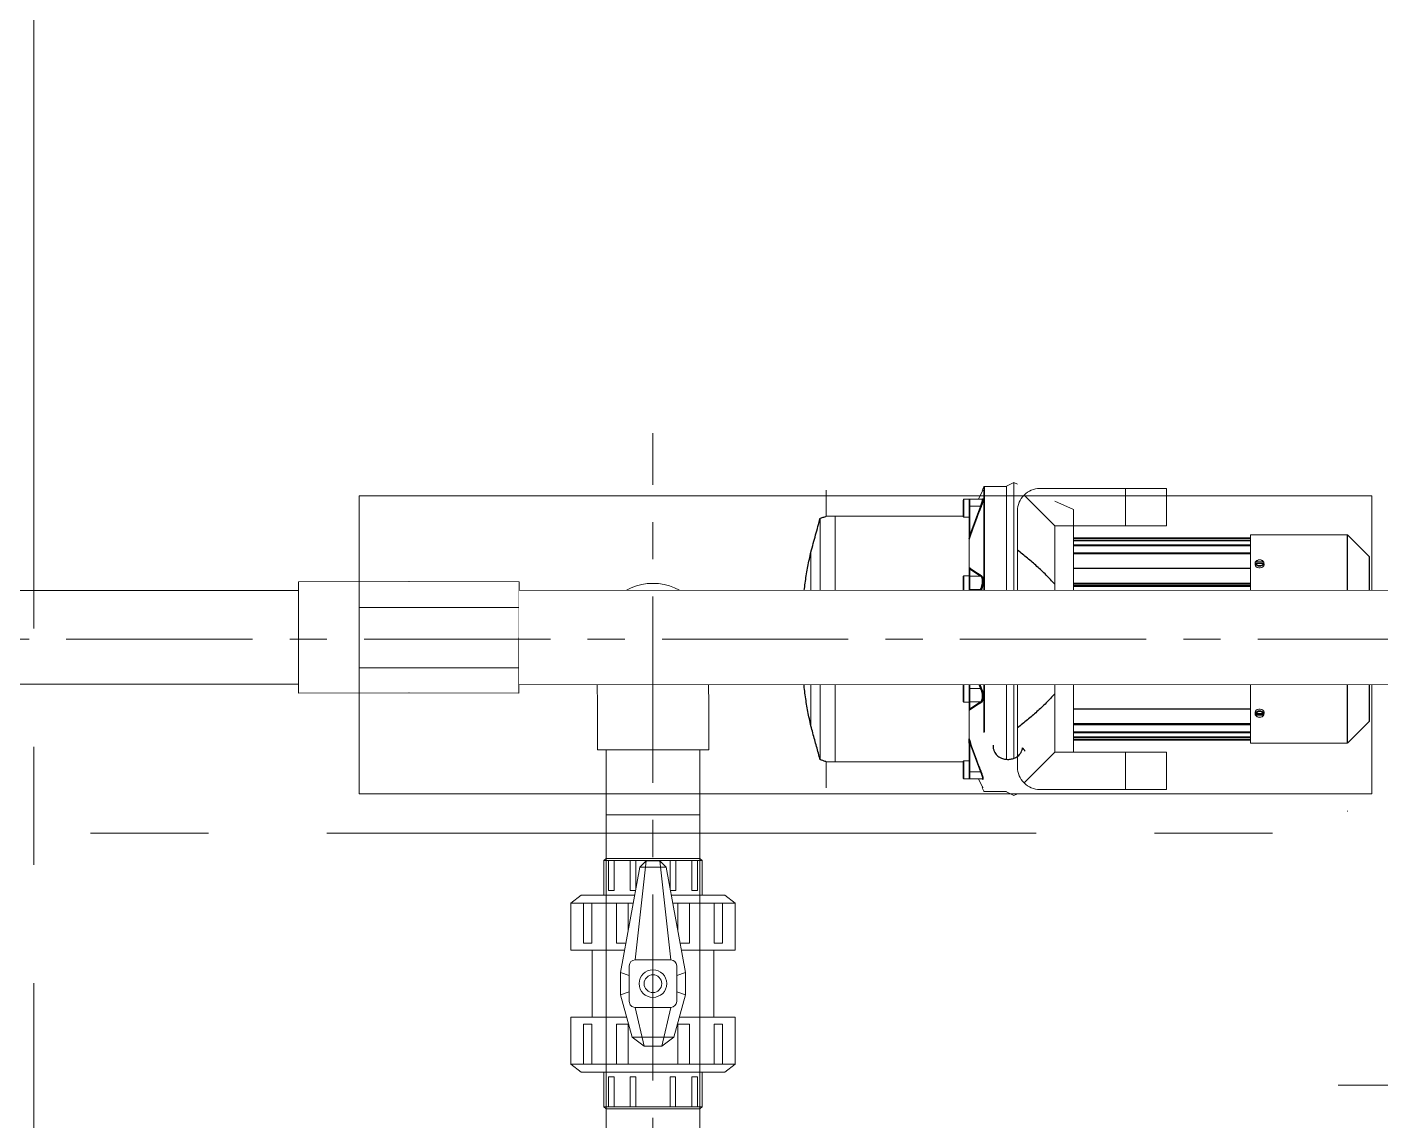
# Model space of a CAD drawing. Header units: millimetres. Extents: x 3795014 to 4300160, y 3869364 to 4016788.
# Drawn here: x 4223246 to 4224155, y 3924082 to 3924817 of the extents above; entities that cross this region are included whole.
import ezdxf

# ---------------------------------------------------------------- set-up
doc = ezdxf.new("R2010")
doc.units = ezdxf.units.MM
doc.set_wipeout_variables(frame=1)
doc.linetypes.add('CENTER', pattern=[2, 1.25, -0.25, 0.25, -0.25])
doc.linetypes.add('осевая2', pattern=[28.575, 19.05, -3.175, 3.175, -3.175])
doc.layers.add('Дополнительная', color=7, linetype='Continuous', lineweight=18)
doc.layers.add('оси', color=7, linetype='осевая2', lineweight=13)

msp = doc.modelspace()

# ---------------------------------------------------------------- linework, layer by layer
at = {"color": 0, "linetype": 'Continuous', "lineweight": -3}
for points, knots in [([(4223888.24, 3924505.98, 0), (4223888.24, 3924505.97, 0), (4223888.25, 3924505.97, 0), (4223888.22, 3924505.89, 0), (4223888.18, 3924505.79, 0), (4223888.11, 3924505.64, 0), (4223888.06, 3924505.54, 0), (4223888.03, 3924505.48, 0)], [0, 0, 0, 0, 0.185607, 0.371089, 0.560628, 0.766123, 1, 1, 1, 1]), ([(4223887.15, 3924495.25, 0), (4223887.03, 3924494.95, 0), (4223886.43, 3924493.44, 0), (4223883.94, 3924487.09, 0), (4223881.33, 3924480.09, 0), (4223879.35, 3924474.25, 0), (4223879.04, 3924473.34, 0)], [0, 0, 0, 0, 0.041712, 0.20856, 0.876044, 1, 1, 1, 1]), ([(4223886.7, 3924495.34, 0), (4223886.92, 3924495.86, 0), (4223887.36, 3924496.93, 0), (4223887.81, 3924498.34, 0), (4223888, 3924499.4, 0), (4223887.96, 3924499.93, 0), (4223887.75, 3924499.85, 0), (4223887.69, 3924499.83, 0)], [0, 0, 0, 0, 0.214874, 0.443103, 0.668733, 0.906613, 1, 1, 1, 1]), ([(4223887.66, 3924499.82, 0), (4223887.73, 3924499.9, 0), (4223888.04, 3924500.27, 0), (4223888.34, 3924500.25, 0), (4223888.46, 3924499.68, 0), (4223888.25, 3924498.5, 0), (4223887.81, 3924496.98, 0), (4223887.37, 3924495.82, 0), (4223887.15, 3924495.25, 0)], [0, 0, 0, 0, 0.059347, 0.266282, 0.45935, 0.642381, 0.82694, 1, 1, 1, 1]), ([(4223772.76, 3924464.48, 0), (4223773.8, 3924468.33, 0), (4223775.35, 3924474.12, 0), (4223777.45, 3924481.67, 0), (4223778.47, 3924485.34, 0), (4223778.99, 3924487.17, 0)], [0, 0, 0, 0, 0.497568, 0.748292, 1, 1, 1, 1]), ([(4223778.99, 3924487.17, 0), (4223779.06, 3924487.2, 0), (4223779.97, 3924487.49, 0), (4223781.49, 3924488, 0), (4223782.71, 3924488.44, 0), (4223783.2, 3924488.62, 0), (4223783.07, 3924488.57, 0), (4223783.06, 3924488.57, 0)], [0, 0, 0, 0, 0.027109, 0.348647, 0.680487, 0.985831, 1, 1, 1, 1]), ([(4223878.99, 3924475.91, 0), (4223878.99, 3924475.78, 0), (4223878.99, 3924475, 0), (4223878.99, 3924473.98, 0), (4223878.99, 3924473.32, 0), (4223878.99, 3924473.16, 0)], [0, 0, 0, 0, 0.129151, 0.778934, 1, 1, 1, 1]), ([(4223879.04, 3924473.34, 0), (4223879.07, 3924473.51, 0), (4223879.19, 3924474.23, 0), (4223879.35, 3924475.17, 0), (4223879.47, 3924475.91, 0), (4223879.49, 3924476.03, 0)], [0, 0, 0, 0, 0.208155, 0.867764, 1, 1, 1, 1]), ([(4223772.76, 3924347.67, 0), (4223772.05, 3924350.89, 0), (4223770.62, 3924357.34, 0), (4223768.99, 3924367.27, 0), (4223767.79, 3924377.33, 0), (4223767.06, 3924387.24, 0), (4223766.7, 3924396.9, 0), (4223766.61, 3924406.31, 0), (4223766.71, 3924415.73, 0), (4223767.08, 3924425.32, 0), (4223767.82, 3924435.05, 0), (4223769, 3924444.94, 0), (4223770.62, 3924454.79, 0), (4223772.04, 3924461.25, 0), (4223772.76, 3924464.48, 0)], [0, 0, 0, 0, 0.085044, 0.17011, 0.256508, 0.342919, 0.422399, 0.501886, 0.581656, 0.661418, 0.74551, 0.829591, 0.914806, 1, 1, 1, 1]), ([(4223936.46, 3924442.88, 0), (4223934.55, 3924444.95, 0), (4223930.74, 3924449.09, 0), (4223924.55, 3924454.89, 0), (4223918.13, 3924460.47, 0), (4223913.68, 3924464.01, 0), (4223911.46, 3924465.78, 0)], [0, 0, 0, 0, 0.248421, 0.497686, 0.748674, 1, 1, 1, 1]), ([(4223878.99, 3924453.89, 0), (4223878.99, 3924453.87, 0), (4223878.99, 3924453.58, 0), (4223878.99, 3924453.02, 0), (4223878.99, 3924452.73, 0), (4223878.99, 3924452.54, 0)], [0, 0, 0, 0, 0.02554, 0.351288, 1, 1, 1, 1]), ([(4223879.04, 3924454.02, 0), (4223879.14, 3924453.95, 0), (4223879.66, 3924453.57, 0), (4223881.9, 3924452, 0), (4223884.52, 3924450.29, 0), (4223886.8, 3924448.89, 0), (4223887.15, 3924448.67, 0)], [0, 0, 0, 0, 0.041712, 0.208561, 0.87606, 1, 1, 1, 1]), ([(4223879.04, 3924454.02, 0), (4223879.09, 3924453.87, 0), (4223879.23, 3924453.41, 0), (4223879.38, 3924453.18, 0), (4223879.49, 3924453.02, 0)], [0, 0, 0, 0, 0.337908, 1, 1, 1, 1]), ([(4223887.15, 3924448.67, 0), (4223887.41, 3924448.44, 0), (4223887.91, 3924447.98, 0), (4223888.35, 3924446.47, 0), (4223888.46, 3924444.59, 0), (4223888.25, 3924442.57, 0), (4223887.81, 3924440.63, 0), (4223887.37, 3924439.54, 0), (4223887.15, 3924439.01, 0)], [0, 0, 0, 0, 0.179989, 0.360384, 0.52869, 0.688247, 0.849136, 1, 1, 1, 1]), ([(4223886.7, 3924439.35, 0), (4223886.92, 3924439.83, 0), (4223887.36, 3924440.84, 0), (4223887.81, 3924442.63, 0), (4223888.01, 3924444.5, 0), (4223887.9, 3924446.25, 0), (4223887.46, 3924447.64, 0), (4223886.96, 3924448.07, 0), (4223886.7, 3924448.28, 0)], [0, 0, 0, 0, 0.151476, 0.312367, 0.471426, 0.63912, 0.819349, 1, 1, 1, 1]), ([(4223887.15, 3924439.01, 0), (4223887.03, 3924438.75, 0), (4223886.43, 3924437.42, 0), (4223883.94, 3924431.83, 0), (4223881.33, 3924425.67, 0), (4223879.35, 3924420.54, 0), (4223879.04, 3924419.74, 0)], [0, 0, 0, 0, 0.0417118, 0.2085599, 0.8760444, 1, 1, 1, 1]), ([(4223878.99, 3924422.6, 0), (4223878.99, 3924422.49, 0), (4223878.99, 3924421.79, 0), (4223878.99, 3924420.83, 0), (4223878.99, 3924419.93, 0), (4223878.99, 3924419.7, 0)], [0, 0, 0, 0, 0.1291506, 0.7789339, 1, 1, 1, 1]), ([(4223879.49, 3924422.34, 0), (4223879.47, 3924422.23, 0), (4223879.35, 3924421.58, 0), (4223879.19, 3924420.74, 0), (4223879.07, 3924419.93, 0), (4223879.04, 3924419.74, 0)], [0, 0, 0, 0, 0.132236, 0.791845, 1, 1, 1, 1]), ([(4223878.99, 3924392.45, 0), (4223878.99, 3924392.42, 0), (4223878.99, 3924392.06, 0), (4223878.99, 3924391.02, 0), (4223878.99, 3924390.14, 0), (4223878.99, 3924389.55, 0)], [0, 0, 0, 0, 0.02554, 0.351288, 1, 1, 1, 1]), ([(4223879.04, 3924392.41, 0), (4223879.14, 3924392.14, 0), (4223879.66, 3924390.79, 0), (4223881.9, 3924385.12, 0), (4223884.52, 3924378.97, 0), (4223886.8, 3924373.93, 0), (4223887.15, 3924373.14, 0)], [0, 0, 0, 0, 0.041712, 0.208561, 0.87606, 1, 1, 1, 1]), ([(4223879.49, 3924389.81, 0), (4223879.38, 3924390.35, 0), (4223879.23, 3924391.18, 0), (4223879.09, 3924392.1, 0), (4223879.04, 3924392.41, 0)], [0, 0, 0, 0, 0.662092, 1, 1, 1, 1]), ([(4223886.7, 3924363.87, 0), (4223886.92, 3924364.04, 0), (4223887.36, 3924364.39, 0), (4223887.81, 3924365.51, 0), (4223888.01, 3924367.07, 0), (4223887.9, 3924368.98, 0), (4223887.46, 3924371.04, 0), (4223886.96, 3924372.21, 0), (4223886.7, 3924372.8, 0)], [0, 0, 0, 0, 0.151476, 0.312367, 0.471426, 0.63912, 0.819349, 1, 1, 1, 1]), ([(4223887.15, 3924373.14, 0), (4223887.41, 3924372.5, 0), (4223887.91, 3924371.22, 0), (4223888.35, 3924369, 0), (4223888.46, 3924366.94, 0), (4223888.25, 3924365.26, 0), (4223887.81, 3924364.04, 0), (4223887.37, 3924363.66, 0), (4223887.15, 3924363.48, 0)], [0, 0, 0, 0, 0.179989, 0.360384, 0.52869, 0.688247, 0.849136, 1, 1, 1, 1]), ([(4223936.46, 3924369.27, 0), (4223934.55, 3924367.2, 0), (4223930.74, 3924363.06, 0), (4223924.55, 3924357.26, 0), (4223918.13, 3924351.68, 0), (4223913.68, 3924348.14, 0), (4223911.46, 3924346.37, 0)], [0, 0, 0, 0, 0.248421, 0.497686, 0.748674, 1, 1, 1, 1]), ([(4223878.99, 3924359.61, 0), (4223878.99, 3924359.58, 0), (4223878.99, 3924359.37, 0), (4223878.99, 3924359.04, 0), (4223878.99, 3924358.42, 0), (4223878.99, 3924358.26, 0)], [0, 0, 0, 0, 0.129151, 0.778934, 1, 1, 1, 1]), ([(4223887.15, 3924363.48, 0), (4223887.03, 3924363.4, 0), (4223886.43, 3924363.03, 0), (4223883.94, 3924361.48, 0), (4223881.33, 3924359.77, 0), (4223879.35, 3924358.35, 0), (4223879.04, 3924358.13, 0)], [0, 0, 0, 0, 0.0417118, 0.2085599, 0.8760444, 1, 1, 1, 1]), ([(4223879.49, 3924359.13, 0), (4223879.47, 3924359.1, 0), (4223879.35, 3924358.91, 0), (4223879.19, 3924358.65, 0), (4223879.07, 3924358.23, 0), (4223879.04, 3924358.13, 0)], [0, 0, 0, 0, 0.132236, 0.791845, 1, 1, 1, 1]), ([(4223778.99, 3924324.97, 0), (4223778.17, 3924327.89, 0), (4223776.53, 3924333.76, 0), (4223774.43, 3924341.43, 0), (4223773.18, 3924346.11, 0), (4223772.76, 3924347.67, 0)], [0, 0, 0, 0, 0.397502, 0.7987903, 1, 1, 1, 1]), ([(4223878.99, 3924338.99, 0), (4223878.99, 3924338.97, 0), (4223878.99, 3924338.75, 0), (4223878.99, 3924337.84, 0), (4223878.99, 3924336.88, 0), (4223878.99, 3924336.24, 0)], [0, 0, 0, 0, 0.02554, 0.351288, 1, 1, 1, 1]), ([(4223878.99, 3924336.24, 0), (4223878.99, 3924336.37, 0), (4223878.99, 3924337.14, 0), (4223878.99, 3924338.17, 0), (4223878.99, 3924338.82, 0), (4223878.99, 3924338.99, 0)], [0, 0, 0, 0, 0.129151, 0.778934, 1, 1, 1, 1]), ([(4223879.49, 3924336.12, 0), (4223879.38, 3924336.74, 0), (4223879.23, 3924337.67, 0), (4223879.09, 3924338.52, 0), (4223879.04, 3924338.81, 0)], [0, 0, 0, 0, 0.662092, 1, 1, 1, 1]), ([(4223879.04, 3924338.81, 0), (4223879.14, 3924338.5, 0), (4223879.44, 3924337.6, 0), (4223879.76, 3924336.71, 0), (4223879.96, 3924336.12, 0)], [0, 0, 0, 0, 0.343216, 1, 1, 1, 1]), ([(4223887.15, 3924316.89, 0), (4223887.03, 3924317.2, 0), (4223886.43, 3924318.71, 0), (4223883.94, 3924325.06, 0), (4223881.33, 3924332.06, 0), (4223879.35, 3924337.89, 0), (4223879.04, 3924338.81, 0)], [0, 0, 0, 0, 0.041712, 0.20856, 0.876044, 1, 1, 1, 1]), ([(4223879.04, 3924338.81, 0), (4223879.07, 3924338.64, 0), (4223879.19, 3924337.92, 0), (4223879.35, 3924336.98, 0), (4223879.47, 3924336.24, 0), (4223879.49, 3924336.12, 0)], [0, 0, 0, 0, 0.208155, 0.867764, 1, 1, 1, 1]), ([(4223895.01, 3924334.72, 0), (4223895.04, 3924334.02, 0), (4223895.12, 3924332.62, 0), (4223895.7, 3924330.79, 0), (4223896.58, 3924329.22, 0), (4223897.89, 3924327.68, 0), (4223899.88, 3924326.29, 0), (4223902.64, 3924325.37, 0), (4223905.48, 3924325.15, 0), (4223908.17, 3924325.58, 0), (4223910.21, 3924326.41, 0), (4223911.7, 3924327.4, 0), (4223912.9, 3924328.52, 0), (4223913.88, 3924329.92, 0), (4223914.55, 3924331.45, 0), (4223914.77, 3924332.49, 0), (4223914.86, 3924332.95, 0)], [0, 0, 0, 0, 0.081577, 0.163072, 0.226074, 0.288998, 0.386769, 0.468078, 0.549704, 0.624028, 0.699691, 0.752131, 0.804636, 0.874494, 0.944449, 1, 1, 1, 1]), ([(4223783.06, 3924323.58, 0), (4223783, 3924323.61, 0), (4223782.87, 3924323.65, 0), (4223781.69, 3924324.07, 0), (4223780.29, 3924324.56, 0), (4223779.25, 3924324.89, 0), (4223778.99, 3924324.97, 0)], [0, 0, 0, 0, 0.300687, 0.595642, 0.898715, 1, 1, 1, 1]), ([(4223886.7, 3924316.81, 0), (4223886.92, 3924316.29, 0), (4223887.36, 3924315.22, 0), (4223887.81, 3924313.8, 0), (4223888, 3924312.75, 0), (4223887.96, 3924312.22, 0), (4223887.75, 3924312.3, 0), (4223887.69, 3924312.32, 0)], [0, 0, 0, 0, 0.214874, 0.443103, 0.668733, 0.906613, 1, 1, 1, 1]), ([(4223887.66, 3924312.33, 0), (4223887.73, 3924312.25, 0), (4223888.04, 3924311.88, 0), (4223888.34, 3924311.9, 0), (4223888.46, 3924312.47, 0), (4223888.25, 3924313.65, 0), (4223887.81, 3924315.17, 0), (4223887.37, 3924316.33, 0), (4223887.15, 3924316.89, 0)], [0, 0, 0, 0, 0.059347, 0.266282, 0.45935, 0.642381, 0.82694, 1, 1, 1, 1]), ([(4223888.24, 3924306.17, 0), (4223888.24, 3924306.17, 0), (4223888.25, 3924306.18, 0), (4223888.22, 3924306.26, 0), (4223888.18, 3924306.36, 0), (4223888.11, 3924306.5, 0), (4223888.06, 3924306.61, 0), (4223888.03, 3924306.67, 0)], [0, 0, 0, 0, 0.185607, 0.371089, 0.560628, 0.766123, 1, 1, 1, 1])]:
    msp.add_open_spline(points, degree=3, knots=knots, dxfattribs=at)
at = {"layer": 'Дополнительная', "linetype": 'Continuous'}
for p, q in [((4223783.08, 3924506.07, 0), (4223783.08, 3924488.57, 0)), ((4223888.03, 3924505.48, 0), (4223885.29, 3924499.91, 0)), ((4223888.85, 3924508.3, 0), (4223887.7, 3924506, 0)), ((4223888.85, 3924406.07, 0), (4223888.85, 3924508.3, 0)), ((4223903.96, 3924508.57, 0), (4223889.29, 3924508.57, 0)), ((4223889.29, 3924508.57, 0), (4223889.29, 3924406.07, 0)), ((4223908.96, 3924511.07, 0), (4223903.96, 3924508.66, 0)), ((4223903.96, 3924508.66, 0), (4223903.96, 3924325.19, 0)), ((4223911.46, 3924509.95, 0), (4223908.96, 3924511.07, 0)), ((4223908.96, 3924511.07, 0), (4223908.96, 3924325.9, 0)), ((4223926.46, 3924507.11, 0), (4223983.96, 3924507.11, 0)), ((4223983.96, 3924507.11, 0), (4223983.96, 3924482.11, 0)), ((4223983.96, 3924507.11, 0), (4224011.46, 3924507.11, 0)), ((4224011.46, 3924507.11, 0), (4224011.46, 3924482.11, 0)), ((4223874.99, 3924493.94, 0), (4223874.99, 3924499.41, 0)), ((4223878.99, 3924499.91, 0), (4223875.49, 3924499.91, 0)), ((4223875.49, 3924499.91, 0), (4223875.49, 3924493.94, 0)), ((4223878.99, 3924499.91, 0), (4223878.99, 3924492.89, 0)), ((4223887.69, 3924499.91, 0), (4223879.49, 3924499.91, 0)), ((4223879.49, 3924499.91, 0), (4223879.49, 3924495.34, 0)), ((4223879.49, 3924476.03, 0), (4223886.7, 3924495.34, 0)), ((4223879.49, 3924495.34, 0), (4223879.49, 3924476.03, 0)), ((4223879.49, 3924495.34, 0), (4223886.7, 3924495.34, 0)), ((4223887.78, 3924499.91, 0), (4223887.76, 3924499.91, 0)), ((4223936.46, 3924482.11, 0), (4223915.85, 3924502.71, 0)), ((4223948.96, 3924493.07, 0), (4223936.46, 3924498.7, 0)), ((4223778.99, 3924324.97, 0), (4223778.99, 3924487.17, 0)), ((4223788.99, 3924488.57, 0), (4223783.06, 3924488.57, 0)), ((4223788.99, 3924406.07, 0), (4223788.99, 3924488.46, 0)), ((4223788.99, 3924488.46, 0), (4223788.99, 3924323.57, 0)), ((4223788.99, 3924488.46, 0), (4223816.07, 3924488.46, 0)), ((4223816.07, 3924488.46, 0), (4223861.6, 3924488.46, 0)), ((4223861.6, 3924488.46, 0), (4223874.99, 3924488.46, 0)), ((4223874.99, 3924488.41, 0), (4223874.99, 3924493.94, 0)), ((4223875.49, 3924493.94, 0), (4223875.49, 3924487.91, 0)), ((4223875.49, 3924487.91, 0), (4223878.99, 3924487.91, 0)), ((4223878.99, 3924475.91, 0), (4223878.99, 3924492.89, 0)), ((4223911.46, 3924492.11, 0), (4223911.46, 3924419.32, 0)), ((4223948.96, 3924493.07, 0), (4223948.96, 3924330.04, 0)), ((4223878.99, 3924475.91, 0), (4223878.99, 3924454.33, 0)), ((4223936.46, 3924482.11, 0), (4223936.46, 3924396.41, 0)), ((4223936.46, 3924482.11, 0), (4223983.96, 3924482.11, 0)), ((4223983.96, 3924482.11, 0), (4224011.46, 3924482.11, 0)), ((4224132.75, 3924476.07, 0), (4224067.96, 3924476.07, 0)), ((4224067.96, 3924476.07, 0), (4224067.96, 3924336.07, 0)), ((4224132.75, 3924356.86, 0), (4224132.75, 3924476.07, 0)), ((4224147.6, 3924461.43, 0), (4224133.1, 3924475.93, 0)), ((4224133.1, 3924475.93, 0), (4224133.1, 3924336.22, 0)), ((4223879.04, 3924473.34, 0), (4223879.04, 3924454.02, 0)), ((4224067.96, 3924473.96, 0), (4223948.96, 3924473.96, 0)), ((4224067.96, 3924473.96, 0), (4223948.96, 3924473.96, 0)), ((4224067.96, 3924473.9, 0), (4223948.96, 3924473.9, 0)), ((4224067.96, 3924473.6, 0), (4223948.96, 3924473.6, 0)), ((4224067.96, 3924472.52, 0), (4223948.96, 3924472.52, 0)), ((4224067.96, 3924472.51, 0), (4223948.96, 3924472.51, 0)), ((4224067.96, 3924472.31, 0), (4223948.96, 3924472.31, 0)), ((4224067.96, 3924472.02, 0), (4223948.96, 3924472.02, 0)), ((4224067.96, 3924469.31, 0), (4223948.96, 3924469.31, 0)), ((4224067.96, 3924469.29, 0), (4223948.96, 3924469.29, 0)), ((4224067.96, 3924468.92, 0), (4223948.96, 3924468.92, 0)), ((4224067.96, 3924468.65, 0), (4223948.96, 3924468.65, 0)), ((4223772.76, 3924347.67, 0), (4223772.76, 3924464.48, 0)), ((4224067.96, 3924464.04, 0), (4223948.96, 3924464.04, 0)), ((4224067.96, 3924463.99, 0), (4223948.96, 3924463.99, 0)), ((4224067.96, 3924463.42, 0), (4223948.96, 3924463.42, 0)), ((4224067.96, 3924463.17, 0), (4223948.96, 3924463.17, 0)), ((4224071.36, 3924457.8, 0), (4224071.05, 3924457.59, 0)), ((4224076.55, 3924457.8, 0), (4224071.36, 3924457.8, 0)), ((4224073.55, 3924459.15, 0), (4224073.51, 3924459.15, 0)), ((4224074.41, 3924459.15, 0), (4224074.36, 3924459.15, 0)), ((4224076.86, 3924457.59, 0), (4224076.55, 3924457.8, 0)), ((4224147.6, 3924350.72, 0), (4224147.6, 3924461.43, 0)), ((4224147.75, 3924351.07, 0), (4224147.75, 3924461.07, 0)), ((4223878.99, 3924453.55, 0), (4223878.99, 3924452.54, 0)), ((4223878.99, 3924448.46, 0), (4223878.99, 3924452.54, 0)), ((4223886.7, 3924448.28, 0), (4223879.49, 3924453.02, 0)), ((4223879.49, 3924453.02, 0), (4223879.49, 3924448.28, 0)), ((4224067.96, 3924453.66, 0), (4223948.96, 3924453.66, 0)), ((4224067.96, 3924453.43, 0), (4223948.96, 3924453.43, 0)), ((4224070.96, 3924456.56, 0), (4224070.96, 3924455.85, 0)), ((4224071.05, 3924457.59, 0), (4224071.05, 3924457.09, 0)), ((4224071.05, 3924457.09, 0), (4224076.86, 3924457.09, 0)), ((4224071.05, 3924456.53, 0), (4224071.36, 3924456.75, 0)), ((4224071.05, 3924456.04, 0), (4224071.05, 3924456.53, 0)), ((4224071.36, 3924456.75, 0), (4224076.55, 3924456.75, 0)), ((4224076.55, 3924456.75, 0), (4224076.86, 3924456.53, 0)), ((4224076.86, 3924457.09, 0), (4224076.86, 3924457.59, 0)), ((4224076.86, 3924456.53, 0), (4224076.86, 3924456.04, 0)), ((4224076.96, 3924455.85, 0), (4224076.96, 3924456.56, 0)), ((4223874.99, 3924438.59, 0), (4223874.99, 3924447.96, 0)), ((4223878.99, 3924448.46, 0), (4223875.49, 3924448.46, 0)), ((4223875.49, 3924448.46, 0), (4223875.49, 3924438.24, 0)), ((4223878.99, 3924448.46, 0), (4223878.99, 3924437.56, 0)), ((4223879.49, 3924448.28, 0), (4223879.49, 3924439.35, 0)), ((4223879.49, 3924448.28, 0), (4223886.7, 3924448.28, 0)), ((4224067.96, 3924443.46, 0), (4223948.96, 3924443.46, 0)), ((4224067.96, 3924443.4, 0), (4223948.96, 3924443.4, 0)), ((4224067.96, 3924443.26, 0), (4223948.96, 3924443.26, 0)), ((4224067.96, 3924442.36, 0), (4223948.96, 3924442.36, 0)), ((4224067.96, 3924441.9, 0), (4223948.96, 3924441.9, 0)), ((4224067.96, 3924441.85, 0), (4223948.96, 3924441.85, 0)), ((4224067.96, 3924441.38, 0), (4223948.96, 3924441.38, 0)), ((4223874.99, 3924436.96, 0), (4223874.99, 3924438.59, 0)), ((4223875.49, 3924438.24, 0), (4223875.49, 3924436.46, 0)), ((4223875.49, 3924436.46, 0), (4223878.99, 3924436.46, 0)), ((4223878.99, 3924422.6, 0), (4223878.99, 3924437.56, 0)), ((4223879.49, 3924439.35, 0), (4223886.7, 3924439.35, 0)), ((4223879.49, 3924422.34, 0), (4223886.7, 3924439.35, 0)), ((4223879.49, 3924439.35, 0), (4223879.49, 3924422.34, 0)), ((4224067.96, 3924433.05, 0), (4223948.96, 3924433.05, 0)), ((4224067.96, 3924432.93, 0), (4223948.96, 3924432.93, 0)), ((4224067.96, 3924432.75, 0), (4223948.96, 3924432.75, 0)), ((4224067.96, 3924431.84, 0), (4223948.96, 3924431.84, 0)), ((4224067.96, 3924431.43, 0), (4223948.96, 3924431.43, 0)), ((4224067.96, 3924431.39, 0), (4223948.96, 3924431.39, 0)), ((4224067.96, 3924430.96, 0), (4223948.96, 3924430.96, 0)), ((4223878.99, 3924422.6, 0), (4223878.99, 3924389.55, 0)), ((4224067.96, 3924422.62, 0), (4223948.96, 3924422.62, 0)), ((4224067.96, 3924422.45, 0), (4223948.96, 3924422.45, 0)), ((4224067.96, 3924422.22, 0), (4223948.96, 3924422.22, 0)), ((4224067.96, 3924421.32, 0), (4223948.96, 3924421.32, 0)), ((4223879.04, 3924419.74, 0), (4223879.04, 3924392.41, 0)), ((4223936.46, 3924330.04, 0), (4223936.46, 3924415.74, 0)), ((4224067.96, 3924420.95, 0), (4223948.96, 3924420.95, 0)), ((4224067.96, 3924420.91, 0), (4223948.96, 3924420.91, 0)), ((4224067.96, 3924420.53, 0), (4223948.96, 3924420.53, 0)), ((4223788.99, 3924323.57, 0), (4223788.99, 3924406.07, 0)), ((4223888.85, 3924343.26, 0), (4223888.85, 3924406.07, 0)), ((4223889.29, 3924406.07, 0), (4223889.29, 3924343.62, 0)), ((4224067.96, 3924412.18, 0), (4223948.96, 3924412.18, 0)), ((4224067.96, 3924411.96, 0), (4223948.96, 3924411.96, 0)), ((4224067.96, 3924411.68, 0), (4223948.96, 3924411.68, 0)), ((4224067.96, 3924410.78, 0), (4223948.96, 3924410.78, 0)), ((4224067.96, 3924410.46, 0), (4223948.96, 3924410.46, 0)), ((4224067.96, 3924410.42, 0), (4223948.96, 3924410.42, 0)), ((4224067.96, 3924410.1, 0), (4223948.96, 3924410.1, 0)), ((4224067.96, 3924402.73, 0), (4223948.96, 3924402.73, 0)), ((4224067.96, 3924402.46, 0), (4223948.96, 3924402.46, 0)), ((4224067.96, 3924402.14, 0), (4223948.96, 3924402.14, 0)), ((4224067.96, 3924401.24, 0), (4223948.96, 3924401.24, 0)), ((4224067.96, 3924400.96, 0), (4223948.96, 3924400.96, 0)), ((4224067.96, 3924400.92, 0), (4223948.96, 3924400.92, 0)), ((4224067.96, 3924400.64, 0), (4223948.96, 3924400.64, 0)), ((4223878.99, 3924374.59, 0), (4223878.99, 3924389.55, 0)), ((4223886.7, 3924372.8, 0), (4223879.49, 3924389.81, 0)), ((4223879.49, 3924389.81, 0), (4223879.49, 3924372.8, 0)), ((4223911.46, 3924320.04, 0), (4223911.46, 3924392.83, 0)), ((4224067.96, 3924392.28, 0), (4223948.96, 3924392.28, 0)), ((4224067.96, 3924391.95, 0), (4223948.96, 3924391.95, 0)), ((4224067.96, 3924391.59, 0), (4223948.96, 3924391.59, 0)), ((4224067.96, 3924390.68, 0), (4223948.96, 3924390.68, 0)), ((4224067.96, 3924390.45, 0), (4223948.96, 3924390.45, 0)), ((4224067.96, 3924390.4, 0), (4223948.96, 3924390.4, 0)), ((4224067.96, 3924390.18, 0), (4223948.96, 3924390.18, 0)), ((4224067.96, 3924381.81, 0), (4223948.96, 3924381.81, 0)), ((4224067.96, 3924381.43, 0), (4223948.96, 3924381.43, 0)), ((4224067.96, 3924381.02, 0), (4223948.96, 3924381.02, 0)), ((4224067.96, 3924380.11, 0), (4223948.96, 3924380.11, 0)), ((4224067.96, 3924379.93, 0), (4223948.96, 3924379.93, 0)), ((4224067.96, 3924379.88, 0), (4223948.96, 3924379.88, 0)), ((4224067.96, 3924379.71, 0), (4223948.96, 3924379.71, 0)), ((4223874.99, 3924364.19, 0), (4223874.99, 3924375.19, 0)), ((4223878.99, 3924375.69, 0), (4223875.49, 3924375.69, 0)), ((4223875.49, 3924375.69, 0), (4223875.49, 3924363.69, 0)), ((4223878.99, 3924374.59, 0), (4223878.99, 3924363.69, 0)), ((4223879.49, 3924372.8, 0), (4223879.49, 3924363.87, 0)), ((4223879.49, 3924372.8, 0), (4223886.7, 3924372.8, 0)), ((4223875.49, 3924363.69, 0), (4223878.99, 3924363.69, 0)), ((4223878.99, 3924359.61, 0), (4223878.99, 3924363.69, 0)), ((4223878.99, 3924359.61, 0), (4223878.99, 3924336.24, 0)), ((4223879.04, 3924358.13, 0), (4223879.04, 3924338.81, 0)), ((4223879.49, 3924363.87, 0), (4223886.7, 3924363.87, 0)), ((4223879.49, 3924359.13, 0), (4223886.7, 3924363.87, 0)), ((4223879.49, 3924363.87, 0), (4223879.49, 3924359.13, 0)), ((4224067.96, 3924359.14, 0), (4223948.96, 3924359.14, 0)), ((4224067.96, 3924358.91, 0), (4223948.96, 3924358.91, 0)), ((4224067.96, 3924349.4, 0), (4223948.96, 3924349.4, 0)), ((4224067.96, 3924349.14, 0), (4223948.96, 3924349.14, 0)), ((4224070.96, 3924356.86, 0), (4224070.96, 3924356.16, 0)), ((4224071.05, 3924356.2, 0), (4224071.05, 3924356.69, 0)), ((4224071.36, 3924355.99, 0), (4224071.05, 3924356.2, 0)), ((4224071.05, 3924355.62, 0), (4224071.05, 3924355.13, 0)), ((4224071.05, 3924355.62, 0), (4224076.86, 3924355.62, 0)), ((4224071.05, 3924355.13, 0), (4224071.36, 3924354.92, 0)), ((4224076.55, 3924355.99, 0), (4224071.36, 3924355.99, 0)), ((4224071.36, 3924354.92, 0), (4224076.55, 3924354.92, 0)), ((4224076.86, 3924356.2, 0), (4224076.55, 3924355.99, 0)), ((4224076.55, 3924354.92, 0), (4224076.86, 3924355.13, 0)), ((4224076.86, 3924356.69, 0), (4224076.86, 3924356.2, 0)), ((4224076.86, 3924355.13, 0), (4224076.86, 3924355.62, 0)), ((4224076.96, 3924356.16, 0), (4224076.96, 3924356.86, 0)), ((4224132.75, 3924336.07, 0), (4224132.75, 3924356.86, 0)), ((4224133.1, 3924336.22, 0), (4224147.6, 3924350.72, 0)), ((4224067.96, 3924348.56, 0), (4223948.96, 3924348.56, 0)), ((4223948.96, 3924348.52, 0), (4224067.96, 3924348.52, 0)), ((4224067.96, 3924343.8, 0), (4223948.96, 3924343.8, 0)), ((4224067.96, 3924343.52, 0), (4223948.96, 3924343.52, 0)), ((4224067.96, 3924343.15, 0), (4223948.96, 3924343.15, 0)), ((4223948.96, 3924343.12, 0), (4224067.96, 3924343.12, 0)), ((4224067.96, 3924340.31, 0), (4223948.96, 3924340.31, 0)), ((4224067.96, 3924340.02, 0), (4223948.96, 3924340.02, 0)), ((4223948.96, 3924339.8, 0), (4224067.96, 3924339.8, 0)), ((4224067.96, 3924339.8, 0), (4223948.96, 3924339.8, 0)), ((4223878.99, 3924335.34, 0), (4223878.99, 3924336.24, 0)), ((4223878.99, 3924336.24, 0), (4223878.99, 3924319.26, 0)), ((4223879.59, 3924335.83, 0), (4223879.49, 3924336.12, 0)), ((4223879.49, 3924336.12, 0), (4223879.49, 3924335.74, 0)), ((4223879.49, 3924336.12, 0), (4223886.7, 3924316.81, 0)), ((4223879.49, 3924316.81, 0), (4223879.49, 3924336.12, 0)), ((4223914.86, 3924332.95, 0), (4223915.01, 3924332.78, 0)), ((4223916.59, 3924330.8, 0), (4223915.01, 3924332.78, 0)), ((4224067.96, 3924338.61, 0), (4223948.96, 3924338.61, 0)), ((4224067.96, 3924338.31, 0), (4223948.96, 3924338.31, 0)), ((4223948.96, 3924338.24, 0), (4224067.96, 3924338.24, 0)), ((4224067.96, 3924338.24, 0), (4223948.96, 3924338.24, 0)), ((4223948.96, 3924338.19, 0), (4224067.96, 3924338.19, 0)), ((4224067.96, 3924336.07, 0), (4224132.75, 3924336.07, 0)), ((4223783.06, 3924323.57, 0), (4223788.99, 3924323.57, 0)), ((4223783.08, 3924306.07, 0), (4223783.08, 3924323.58, 0)), ((4223788.99, 3924323.57, 0), (4223864.33, 3924323.57, 0)), ((4223861.6, 3924323.69, 0), (4223874.99, 3924323.69, 0)), ((4223874.99, 3924323.74, 0), (4223874.99, 3924318.21, 0)), ((4223875.49, 3924324.24, 0), (4223878.99, 3924324.24, 0)), ((4223875.49, 3924318.21, 0), (4223875.49, 3924324.24, 0)), ((4223936.46, 3924330.04, 0), (4223915.85, 3924309.43, 0)), ((4223936.46, 3924330.04, 0), (4223983.96, 3924330.04, 0)), ((4223983.96, 3924305.04, 0), (4223983.96, 3924330.04, 0)), ((4223983.96, 3924330.04, 0), (4224011.46, 3924330.04, 0)), ((4224011.46, 3924305.04, 0), (4224011.46, 3924330.04, 0)), ((4223874.99, 3924318.21, 0), (4223874.99, 3924312.74, 0)), ((4223875.49, 3924312.24, 0), (4223875.49, 3924318.21, 0)), ((4223878.99, 3924312.24, 0), (4223875.49, 3924312.24, 0)), ((4223878.99, 3924312.24, 0), (4223878.99, 3924319.26, 0)), ((4223879.49, 3924316.81, 0), (4223886.7, 3924316.81, 0)), ((4223879.49, 3924312.24, 0), (4223879.49, 3924316.81, 0)), ((4223887.69, 3924312.24, 0), (4223879.49, 3924312.24, 0)), ((4223888.03, 3924306.67, 0), (4223885.29, 3924312.24, 0)), ((4223887.78, 3924312.23, 0), (4223887.76, 3924312.24, 0)), ((4223888.85, 3924303.85, 0), (4223887.7, 3924306.15, 0)), ((4223903.96, 3924303.57, 0), (4223889.29, 3924303.57, 0)), ((4223908.96, 3924301.07, 0), (4223903.96, 3924303.49, 0)), ((4223926.46, 3924305.04, 0), (4223983.96, 3924305.04, 0)), ((4223983.96, 3924305.04, 0), (4224011.46, 3924305.04, 0)), ((4223911.46, 3924302.2, 0), (4223908.96, 3924301.07, 0))]:
    msp.add_line(p, q, dxfattribs=at)
at = {"layer": 'Дополнительная', "ltscale": 25}
for p, q in [((4223502.97, 3924444.59, 0), (4223428.63, 3924444.56, 0)), ((4223428.63, 3924444.56, 0), (4223428.65, 3924369.8, 0)), ((4223502.46, 3924444.59, 0), (4223576.8, 3924444.47, 0)), ((4223576.8, 3924444.47, 0), (4223576.68, 3924369.71, 0)), ((4223629.31, 3924406.06, 0), (4223629.34, 3924331.72, 0)), ((4223704.1, 3924331.74, 0), (4223704.07, 3924406.08, 0)), ((4223428.65, 3924369.8, 0), (4223502.99, 3924369.83, 0)), ((4223576.68, 3924369.71, 0), (4223502.34, 3924369.83, 0)), ((4223629.34, 3924331.72, 0), (4223704.1, 3924331.74, 0)), ((4223633.73, 3924257.3, 0), (4223635.28, 3924258.79, 0)), ((4223698.13, 3924258.78, 0), (4223635.28, 3924258.79, 0)), ((4223698.13, 3924258.78, 0), (4223635.28, 3924258.79, 0)), ((4223699.68, 3924257.29, 0), (4223698.13, 3924258.78, 0)), ((4223699.68, 3924257.29, 0), (4223633.73, 3924257.3, 0)), ((4223699.68, 3924257.29, 0), (4223633.73, 3924257.3, 0)), ((4223633.73, 3924257.3, 0), (4223633.73, 3924234, 0)), ((4223636.89, 3924237.2, 0), (4223636.89, 3924257.3, 0)), ((4223636.89, 3924257.3, 0), (4223640.64, 3924257.3, 0)), ((4223640.64, 3924257.3, 0), (4223640.63, 3924237.2, 0)), ((4223644.95, 3924182.15, 0), (4223657.78, 3924252.92, 0)), ((4223648.43, 3924257.3, 0), (4223657.31, 3924257.3, 0)), ((4223651.47, 3924237.2, 0), (4223651.47, 3924257.3, 0)), ((4223654.72, 3924190.58, 0), (4223662.08, 3924257.16, 0)), ((4223655.21, 3924257.3, 0), (4223655.21, 3924238.74, 0)), ((4223662.08, 3924257.16, 0), (4223657.78, 3924252.92, 0)), ((4223675.62, 3924252.91, 0), (4223657.78, 3924252.92, 0)), ((4223671.32, 3924257.16, 0), (4223662.08, 3924257.16, 0)), ((4223671.32, 3924257.16, 0), (4223675.62, 3924252.91, 0)), ((4223678.67, 3924190.58, 0), (4223671.32, 3924257.16, 0)), ((4223688.44, 3924182.15, 0), (4223675.62, 3924252.91, 0)), ((4223678.19, 3924257.29, 0), (4223678.19, 3924238.73, 0)), ((4223681.94, 3924257.29, 0), (4223678.19, 3924257.29, 0)), ((4223681.93, 3924237.2, 0), (4223681.94, 3924257.29, 0)), ((4223692.77, 3924257.29, 0), (4223692.77, 3924237.2, 0)), ((4223696.51, 3924257.29, 0), (4223692.77, 3924257.29, 0)), ((4223696.51, 3924237.2, 0), (4223696.51, 3924257.29, 0)), ((4223699.68, 3924257.29, 0), (4223699.67, 3924233.99, 0)), ((4223611.55, 3924228.66, 0), (4223618.55, 3924234, 0)), ((4223654.35, 3924234, 0), (4223618.55, 3924234, 0)), ((4223640.63, 3924237.2, 0), (4223636.89, 3924237.2, 0)), ((4223654.93, 3924237.2, 0), (4223651.47, 3924237.2, 0)), ((4223678.47, 3924237.2, 0), (4223681.93, 3924237.2, 0)), ((4223679.05, 3924233.99, 0), (4223714.85, 3924233.99, 0)), ((4223692.77, 3924237.2, 0), (4223696.51, 3924237.2, 0)), ((4223721.84, 3924228.65, 0), (4223714.85, 3924233.99, 0)), ((4223611.55, 3924228.66, 0), (4223611.55, 3924197.14, 0)), ((4223653.38, 3924228.66, 0), (4223611.55, 3924228.66, 0)), ((4223653.38, 3924228.66, 0), (4223611.55, 3924228.66, 0)), ((4223620.05, 3924201.85, 0), (4223620.05, 3924228.66, 0)), ((4223625.63, 3924228.66, 0), (4223625.62, 3924201.85, 0)), ((4223642.15, 3924201.85, 0), (4223642.15, 3924228.66, 0)), ((4223650.03, 3924228.66, 0), (4223650.03, 3924210.16, 0)), ((4223721.84, 3924228.65, 0), (4223680.02, 3924228.65, 0)), ((4223721.84, 3924228.65, 0), (4223680.02, 3924228.65, 0)), ((4223683.37, 3924228.65, 0), (4223683.37, 3924210.15, 0)), ((4223691.24, 3924201.84, 0), (4223691.25, 3924228.65, 0)), ((4223707.77, 3924228.65, 0), (4223707.77, 3924201.84, 0)), ((4223713.34, 3924201.84, 0), (4223713.35, 3924228.65, 0)), ((4223721.84, 3924228.65, 0), (4223721.84, 3924197.13, 0)), ((4223611.55, 3924197.14, 0), (4223647.67, 3924197.14, 0)), ((4223625.62, 3924201.85, 0), (4223620.05, 3924201.85, 0)), ((4223625.87, 3924197.14, 0), (4223625.87, 3924190.58, 0)), ((4223648.52, 3924201.84, 0), (4223642.15, 3924201.85, 0)), ((4223684.87, 3924201.84, 0), (4223691.24, 3924201.84, 0)), ((4223685.73, 3924197.13, 0), (4223721.84, 3924197.13, 0)), ((4223707.52, 3924197.13, 0), (4223707.52, 3924185.18, 0)), ((4223707.77, 3924201.84, 0), (4223713.34, 3924201.84, 0)), ((4223625.87, 3924190.58, 0), (4223625.86, 3924152.16, 0)), ((4223650.76, 3924162.68, 0), (4223650.76, 3924186.62, 0)), ((4223666.69, 3924190.58, 0), (4223654.72, 3924190.58, 0)), ((4223678.67, 3924190.58, 0), (4223666.69, 3924190.58, 0)), ((4223682.62, 3924162.67, 0), (4223682.63, 3924186.62, 0)), ((4223707.52, 3924185.18, 0), (4223707.52, 3924152.16, 0)), ((4223650.76, 3924180.15, 0), (4223644.95, 3924182.15, 0)), ((4223644.95, 3924167.15, 0), (4223644.95, 3924182.15, 0)), ((4223682.62, 3924180.14, 0), (4223688.44, 3924182.15, 0)), ((4223688.44, 3924167.14, 0), (4223688.44, 3924182.15, 0)), ((4223650.76, 3924169.15, 0), (4223644.95, 3924167.15, 0)), ((4223652.68, 3924138.77, 0), (4223644.95, 3924167.15, 0)), ((4223680.69, 3924138.77, 0), (4223688.44, 3924167.14, 0)), ((4223682.62, 3924169.15, 0), (4223688.44, 3924167.14, 0)), ((4223666.69, 3924158.72, 0), (4223654.72, 3924158.72, 0)), ((4223660.74, 3924132.64, 0), (4223654.72, 3924158.72, 0)), ((4223678.66, 3924158.72, 0), (4223666.69, 3924158.72, 0)), ((4223672.63, 3924132.64, 0), (4223678.66, 3924158.72, 0)), ((4223611.54, 3924120.64, 0), (4223611.54, 3924152.17, 0)), ((4223611.54, 3924152.17, 0), (4223649.03, 3924152.16, 0)), ((4223684.35, 3924152.16, 0), (4223721.84, 3924152.15, 0)), ((4223721.84, 3924152.15, 0), (4223721.83, 3924120.63, 0)), ((4223625.62, 3924147.46, 0), (4223620.04, 3924147.46, 0)), ((4223620.04, 3924147.46, 0), (4223620.04, 3924120.64, 0)), ((4223625.62, 3924120.64, 0), (4223625.62, 3924147.46, 0)), ((4223650.02, 3924147.45, 0), (4223642.14, 3924147.45, 0)), ((4223642.14, 3924147.45, 0), (4223642.14, 3924120.64, 0)), ((4223650.02, 3924120.64, 0), (4223650.02, 3924147.45, 0)), ((4223683.36, 3924120.64, 0), (4223683.36, 3924147.45, 0)), ((4223683.36, 3924147.45, 0), (4223691.24, 3924147.45, 0)), ((4223691.24, 3924147.45, 0), (4223691.23, 3924120.64, 0)), ((4223707.76, 3924120.63, 0), (4223707.76, 3924147.45, 0)), ((4223707.76, 3924147.45, 0), (4223713.34, 3924147.45, 0)), ((4223713.34, 3924147.45, 0), (4223713.33, 3924120.63, 0)), ((4223660.74, 3924132.64, 0), (4223652.68, 3924138.77, 0)), ((4223680.69, 3924138.77, 0), (4223652.68, 3924138.77, 0)), ((4223672.63, 3924132.64, 0), (4223660.74, 3924132.64, 0)), ((4223672.63, 3924132.64, 0), (4223680.69, 3924138.77, 0)), ((4223721.83, 3924120.63, 0), (4223611.54, 3924120.64, 0)), ((4223611.54, 3924120.64, 0), (4223618.53, 3924115.3, 0)), ((4223666.69, 3924115.3, 0), (4223618.53, 3924115.3, 0)), ((4223633.71, 3924092, 0), (4223633.71, 3924115.3, 0)), ((4223638.26, 3924115.3, 0), (4223695.11, 3924115.3, 0)), ((4223666.69, 3924115.3, 0), (4223714.84, 3924115.29, 0)), ((4223699.66, 3924092, 0), (4223699.66, 3924115.3, 0)), ((4223721.83, 3924120.63, 0), (4223714.84, 3924115.29, 0)), ((4223636.88, 3924112.1, 0), (4223636.88, 3924092, 0)), ((4223640.62, 3924112.1, 0), (4223636.88, 3924112.1, 0)), ((4223640.62, 3924092, 0), (4223640.62, 3924112.1, 0)), ((4223651.45, 3924112.1, 0), (4223651.45, 3924092, 0)), ((4223655.19, 3924112.1, 0), (4223651.45, 3924112.1, 0)), ((4223655.19, 3924092, 0), (4223655.19, 3924112.1, 0)), ((4223678.18, 3924092, 0), (4223678.18, 3924112.09, 0)), ((4223678.18, 3924112.09, 0), (4223681.92, 3924112.09, 0)), ((4223681.92, 3924112.09, 0), (4223681.92, 3924092, 0)), ((4223692.75, 3924092, 0), (4223692.75, 3924112.09, 0)), ((4223692.75, 3924112.09, 0), (4223696.49, 3924112.09, 0)), ((4223696.49, 3924112.09, 0), (4223696.49, 3924092, 0)), ((4223699.66, 3924092, 0), (4223633.71, 3924092, 0)), ((4223699.66, 3924092, 0), (4223633.71, 3924092, 0)), ((4223633.71, 3924092, 0), (4223635.26, 3924090.51, 0)), ((4223698.11, 3924090.5, 0), (4223635.26, 3924090.51, 0)), ((4223698.11, 3924090.5, 0), (4223635.26, 3924090.51, 0)), ((4223636.88, 3924092, 0), (4223640.62, 3924092, 0)), ((4223651.45, 3924092, 0), (4223655.19, 3924092, 0)), ((4223681.92, 3924092, 0), (4223678.18, 3924092, 0)), ((4223696.49, 3924092, 0), (4223692.75, 3924092, 0)), ((4223699.66, 3924092, 0), (4223698.11, 3924090.5, 0))]:
    msp.add_line(p, q, dxfattribs=at)
at = {"layer": 'Дополнительная', "linetype": 'CENTER', "ltscale": 100}
msp.add_line((4224126.82, 3924106.46), (4225139.88, 3924106.46), dxfattribs=at)
at = {"layer": 'Дополнительная', "ltscale": 25, "elevation": 0}
for points in [[(4223469.31, 3924302.21), (4223469.31, 3924502.21), (4224149.31, 3924502.21), (4224149.31, 3924302.21)], [(4223160.77, 3924375.68), (4223428.64, 3924375.68), (4223428.64, 3924438.68), (4223160.77, 3924438.68)], [(4223576.74, 3924375.59), (4225624.7, 3924375.59), (4225624.7, 3924438.59), (4223576.74, 3924438.59)], [(4223767.15, 3924386.66), (4223767.15, 3924427.33), (4223469.31, 3924427.33), (4223469.31, 3924386.66)], [(4223698.2, 3924258.79), (4223635.2, 3924258.79), (4223635.22, 3924331.73), (4223698.22, 3924331.73)], [(4223635.18, 3924060.09), (4223698.18, 3924060.09), (4223698.18, 3924288.04), (4223635.18, 3924288.04)]]:
    msp.add_lwpolyline(points, close=True, dxfattribs=at)
at = {"layer": 'Дополнительная', "linetype": 'Continuous', "elevation": 0, "flags": 128}
for points in [[(4224070.96, 3924455.85), (4224071.14, 3924455.13), (4224071.66, 3924454.5), (4224072.46, 3924454.03), (4224073.43, 3924453.78), (4224074.48, 3924453.78), (4224075.46, 3924454.03), (4224076.25, 3924454.5), (4224076.78, 3924455.13), (4224076.96, 3924455.85)], [(4223878.99, 3924439.61), (4223879, 3924439.56), (4223879.02, 3924439.51), (4223879.07, 3924439.46), (4223879.13, 3924439.42), (4223879.21, 3924439.39), (4223879.29, 3924439.37), (4223879.39, 3924439.35), (4223879.49, 3924439.35)], [(4223879.49, 3924422.34), (4223879.39, 3924422.35), (4223879.29, 3924422.36), (4223879.21, 3924422.39), (4223879.13, 3924422.42), (4223879.07, 3924422.46), (4223879.02, 3924422.5), (4223879, 3924422.55), (4223878.99, 3924422.6)], [(4223878.99, 3924419.7), (4223878.99, 3924419.7), (4223878.99, 3924419.71), (4223878.99, 3924419.71), (4223879, 3924419.72), (4223879.01, 3924419.72), (4223879.02, 3924419.73), (4223879.03, 3924419.73), (4223879.04, 3924419.74)], [(4223878.99, 3924392.45), (4223878.99, 3924392.45), (4223878.99, 3924392.44), (4223878.99, 3924392.44), (4223879, 3924392.43), (4223879.01, 3924392.43), (4223879.02, 3924392.42), (4223879.03, 3924392.42), (4223879.04, 3924392.41)], [(4223878.99, 3924389.55), (4223879, 3924389.6), (4223879.02, 3924389.65), (4223879.07, 3924389.69), (4223879.13, 3924389.73), (4223879.21, 3924389.76), (4223879.29, 3924389.79), (4223879.39, 3924389.8), (4223879.49, 3924389.81)], [(4223878.99, 3924372.54), (4223879, 3924372.59), (4223879.02, 3924372.64), (4223879.07, 3924372.69), (4223879.13, 3924372.73), (4223879.21, 3924372.76), (4223879.29, 3924372.78), (4223879.39, 3924372.8), (4223879.49, 3924372.8)], [(4224076.96, 3924356.86), (4224076.78, 3924357.59), (4224076.25, 3924358.23), (4224075.46, 3924358.71), (4224074.48, 3924358.96), (4224073.43, 3924358.96), (4224072.46, 3924358.71), (4224071.66, 3924358.23), (4224071.14, 3924357.59), (4224070.96, 3924356.86), (4224070.96, 3924356.86)]]:
    msp.add_lwpolyline(points, dxfattribs=at)
at = {"layer": 'Дополнительная', "ltscale": 25}
for centre, radius in [((4223666.69, 3924406.07, 0), 21.25), ((4223666.69, 3924174.65, 0), 9.23), ((4223666.69, 3924174.65, 0), 5.95)]:
    msp.add_circle(centre, radius, dxfattribs=at)
at = {"layer": 'Дополнительная', "linetype": 'Continuous'}
for centre, radius, start, end in [((4223889.29, 3924508.07, 0), 0.5, 90, 153.43495), ((4223926.46, 3924492.11, 0), 15, 90, 135), ((4223875.49, 3924499.41, 0), 0.5, 90, 180), ((4223879.49, 3924499.41, 0), 0.5, 90, 180), ((4223879.37, 3924494.72, 0), 0.625, 79.12838, 127.68023), ((4223887.07, 3924496.09, 0), 0.837, 243.76138, 275.30606), ((4223926.46, 3924492.11, 0), 15, 135, 180), ((4223875.49, 3924488.41, 0), 0.5, 180, 270), ((4223879.37, 3924475.42, 0), 0.625, 79.12838, 127.68023), ((4224132.75, 3924475.57, 0), 0.5, 45, 90), ((4223879.33, 3924473.16, 0), 0.347, 147.99105, 179.67524), ((4224073.62, 3924456.26, 0), 2.89, 92.22127, 152.58064), ((4224073.96, 3924456.16, 0), 3.07, 32.27449, 147.72551), ((4224074.29, 3924456.26, 0), 2.89, 27.41936, 87.77873), ((4224147.25, 3924461.07, 0), 0.5, 0, 45), ((4223879.18, 3924453.89, 0), 0.199, 137.29765, 178.43809), ((4223879.48, 3924452.53, 0), 0.493, 89.17484, 179.15036), ((4223886.64, 3924448.81, 0), 0.527, 276.8215, 345.24553), ((4224072.47, 3924456.56, 0), 1.51, 159.57253, 200.42747), ((4224073.96, 3924458.26, 0), 3.38, 210.70789, 329.29211), ((4224073.96, 3924458.39, 0), 3.07, 212.27449, 327.72551), ((4224075.44, 3924456.56, 0), 1.51, 339.57253, 20.42747), ((4223875.49, 3924447.96, 0), 0.5, 90, 180), ((4223879.48, 3924447.79, 0), 0.493, 89.17484, 179.15036), ((4223875.49, 3924436.96, 0), 0.5, 180, 270), ((4223886.5, 3924438.61, 0), 0.764, 31.8574, 74.69458), ((4223875.49, 3924375.19, 0), 0.5, 90, 180), ((4223886.5, 3924373.54, 0), 0.764, 285.30542, 328.1426), ((4223875.49, 3924364.19, 0), 0.5, 180, 270), ((4223879.48, 3924364.36, 0), 0.493, 180.84964, 270.82516), ((4223879.48, 3924359.62, 0), 0.493, 180.84964, 270.82516), ((4223879.18, 3924358.26, 0), 0.199, 181.56191, 222.70235), ((4223886.64, 3924363.34, 0), 0.527, 14.75447, 83.1785), ((4224073.96, 3924354.51, 0), 3.36, 30.20787, 149.79213), ((4224072.5, 3924356.16, 0), 1.54, 159.79621, 200.20379), ((4224073.96, 3924356.82, 0), 3.36, 210.20787, 329.79213), ((4224073.96, 3924354.38, 0), 3.05, 31.7792, 148.2208), ((4224073.96, 3924356.53, 0), 3.05, 211.7792, 328.2208), ((4224075.41, 3924356.16, 0), 1.54, 339.79621, 20.20379), ((4224147.25, 3924351.07, 0), 0.5, 315, 0), ((4223879.33, 3924338.99, 0), 0.347, 180.32476, 212.00895), ((4223879.33, 3924338.99, 0), 0.347, 180.32476, 212.00895), ((4223879.37, 3924336.73, 0), 0.625, 232.31977, 280.87162), ((4223879.37, 3924336.73, 0), 0.625, 232.31977, 280.87162), ((4223875.49, 3924323.74, 0), 0.5, 90, 180), ((4223875.49, 3924312.74, 0), 0.5, 180, 270), ((4223879.37, 3924317.43, 0), 0.625, 232.31977, 280.87162), ((4223879.49, 3924312.74, 0), 0.5, 180, 270), ((4223887.07, 3924316.06, 0), 0.837, 84.69394, 116.23862), ((4223926.46, 3924320.04, 0), 15, 180, 225), ((4223926.46, 3924320.04, 0), 15, 180, 225), ((4223889.29, 3924304.07, 0), 0.5, 206.56505, 270), ((4223926.46, 3924320.04, 0), 15, 225, 270), ((4223926.46, 3924320.04, 0), 15, 225, 270), ((4224132.75, 3924290.94, 0), 0.5, 270, 315)]:
    msp.add_arc(centre, radius, start, end, dxfattribs=at)
at = {"layer": 'Дополнительная', "ltscale": 25}
for centre, radius, start, end in [((4223666.69, 3924406.07, 0), 37.38, 0.01841, 180.01804), ((4223654.72, 3924186.62, 0), 3.96, 89.99371, 179.99371), ((4223678.67, 3924186.62, 0), 3.96, 359.99371, 89.99371), ((4223654.72, 3924162.68, 0), 3.96, 179.99371, 269.99371), ((4223678.66, 3924162.68, 0), 3.96, 269.99371, 359.99371)]:
    msp.add_arc(centre, radius, start, end, dxfattribs=at)
at = {"layer": 'оси', "ltscale": 25}
for p, q in [((4223251, 3929175.59), (4223251, 3920275.59)), ((4217732.73, 3924275.59), (4229531.19, 3924275.59))]:
    msp.add_line(p, q, dxfattribs=at)

# ---------------------------------------------------------------- next in the draw order: wipeouts: each hides what was drawn before it
at = {"ltscale": 25}
msp.add_wipeout([(4223576.74, 3924375.59), (4225624.7, 3924375.59), (4225624.7, 3924438.59), (4223576.74, 3924438.59)], dxfattribs=at).translate(0, 0, 0).dxf.layer = 'Дополнительная'

# ---------------------------------------------------------------- next in the draw order: linework, layer by layer
at = {"layer": 'Дополнительная', "linetype": 'CENTER', "ltscale": 100}
for p, q in [((4223666.68, 3923909.59, 0), (4223666.69, 3924544.29, 0)), ((4222272.8, 3924406.07, 0), (4225796.08, 3924406.07, 0))]:
    msp.add_line(p, q, dxfattribs=at)

doc.saveas('drawing.dxf')
